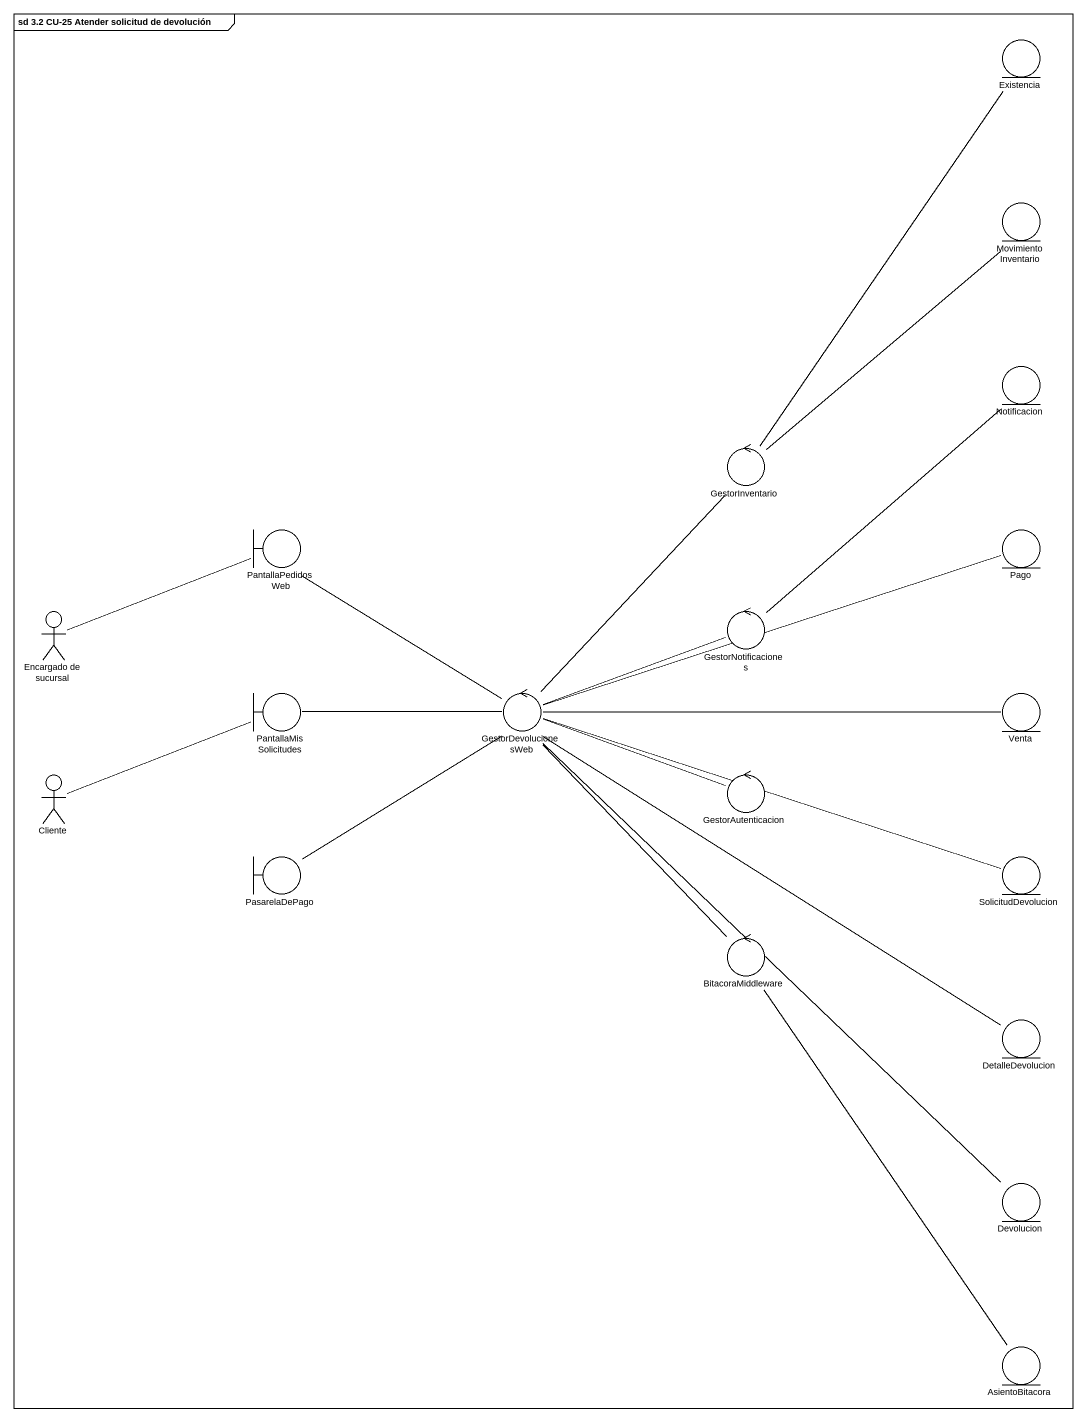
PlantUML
@startuml
mainframe sd 3.2 CU-25 Atender solicitud de devolución
entity Existencia
entity MovimientoInventario
entity Notificacion
control GestorInventario
boundary PantallaPedidosWeb
entity Pago
actor "Encargado de sucursal" as Encargado_de_sucursal
control GestorNotificaciones
boundary PantallaMisSolicitudes
control GestorDevolucionesWeb
entity Venta
actor Cliente
control GestorAutenticacion
boundary PasarelaDePago
entity SolicitudDevolucion
control BitacoraMiddleware
entity DetalleDevolucion
entity Devolucion
entity AsientoBitacora
Existencia -- GestorInventario
GestorInventario -up- MovimientoInventario
Encargado_de_sucursal -right- PantallaPedidosWeb
GestorNotificaciones -up- Notificacion
GestorDevolucionesWeb -up- GestorInventario
GestorDevolucionesWeb -up- PantallaPedidosWeb
GestorDevolucionesWeb -right- Pago
GestorDevolucionesWeb -right- GestorNotificaciones
GestorDevolucionesWeb -left- PantallaMisSolicitudes
GestorDevolucionesWeb -right- Venta
GestorDevolucionesWeb -- PasarelaDePago
GestorDevolucionesWeb -right- SolicitudDevolucion
Cliente -right- PantallaMisSolicitudes
GestorAutenticacion -left- GestorDevolucionesWeb
BitacoraMiddleware -up- GestorDevolucionesWeb
DetalleDevolucion -up- GestorDevolucionesWeb
Devolucion -up- GestorDevolucionesWeb
AsientoBitacora -up- BitacoraMiddleware
@enduml
